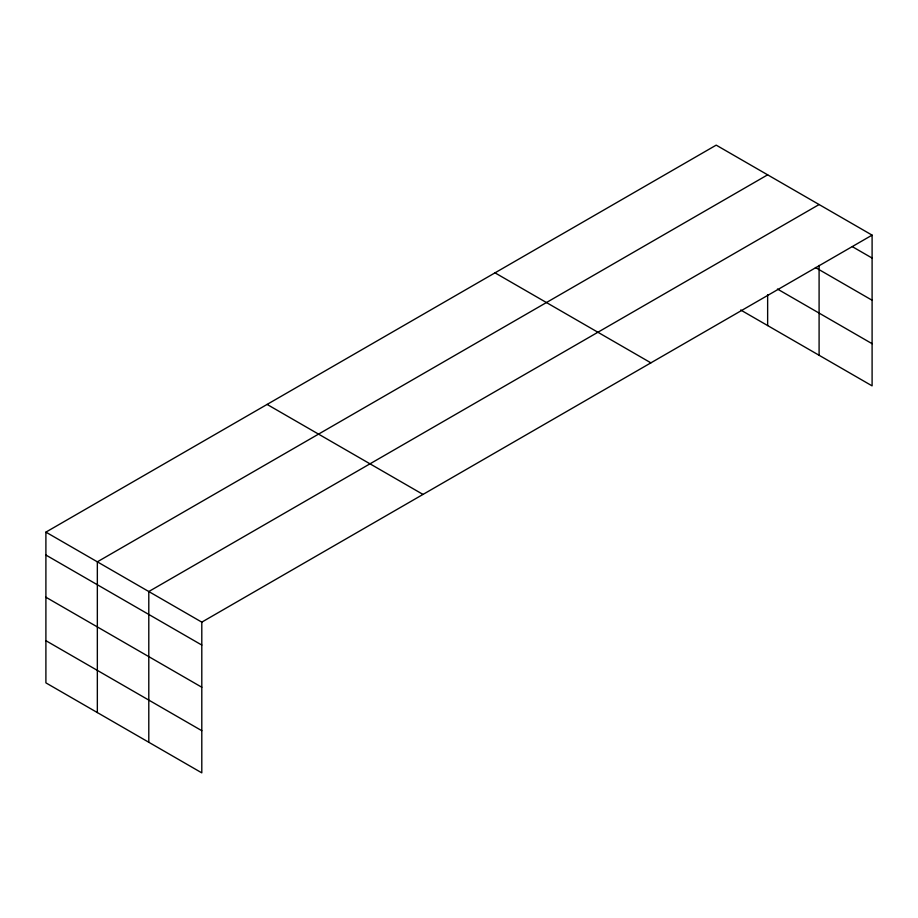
<?xml version="1.0" encoding="UTF-8"?>
<svg xmlns="http://www.w3.org/2000/svg" width="918" height="918" viewBox="0 0 918 918"><rect width="100%" height="100%" fill="white"/><g stroke="black" fill="none" stroke-linecap="round" stroke-linejoin="round"><path stroke-width="1.38" d="M45.9 532.13L201.799 622.14L201.799 772.864L45.9 682.866L45.9 532.13L716.201 145.136L872.1 235.134L872.1 385.87L740.7 310.009M767.643 174.833L97.342 561.827L97.342 712.563M819.097 204.542L148.796 591.536L148.796 742.26M201.799 622.14L872.1 235.134M852.374 246.678L872.1 258.061M815.425 267.517L872.1 300.243M777.443 289.044L872.1 343.699M494.997 272.841L650.896 362.851M267.104 404.425L423.003 494.423M45.9 555.046L201.799 645.056M45.9 597.228L201.799 687.238M45.9 640.684L201.799 730.694M819.097 265.417L819.097 355.266M767.643 294.632L767.643 325.569"/></g></svg>
